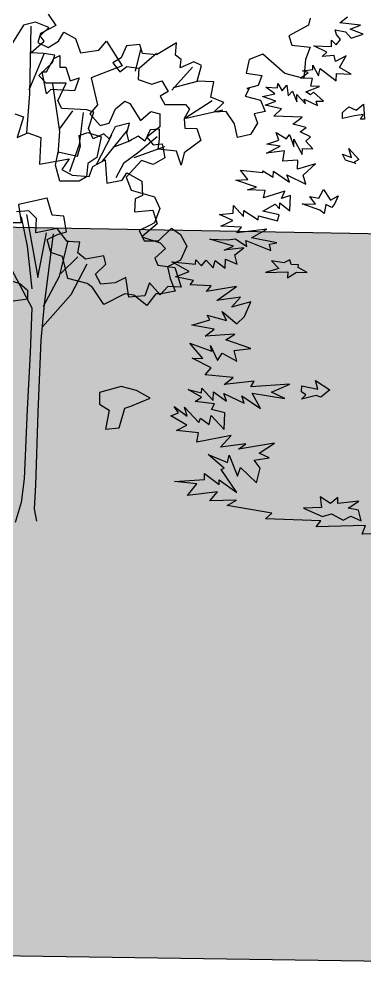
# Model space of a CAD drawing. Header units: inches. Extents: x 11.9 to 85.3, y 21.1 to 37.4.
# Drawn here: x 17.069 to 17.347, y 21.871 to 22.633 of the extents above; entities that cross this region are included whole.
import ezdxf

# ---------------------------------------------------------------- set-up
doc = ezdxf.new("R2010")
doc.units = ezdxf.units.IN
doc.header["$MEASUREMENT"] = 0
doc.layers.add('CAY', color=94, linetype='Continuous')
doc.layers.add('CAY-3', color=61, linetype='Continuous')

# ---------------------------------------------------------------- blocks, each defined once
blk = doc.blocks.new('A$C76451831')
at = {"layer": 'CAY'}
for points in [[(1347.4, 1041.4), (1344.2, 1028.7), (1309.4, 1009.8), (1314.7, 992.9), (1347.4, 989.7), (1338.9, 967.6), (1335.8, 933.8), (1302, 942.3), (1263, 977.1), (1238.7, 967.6), (1233.4, 943.3), (1260.9, 939.1), (1254.5, 921.2), (1234.5, 915.9), (1238.7, 915.9), (1231.3, 902.2), (1258.8, 894.8), (1267.2, 874.8), (1247.2, 870.5), (1253.5, 853.7)], [(1488.1, 121.8), (1440.1, 120.8), (1446.1, 136.4), (1358.1, 134.1), (1366.6, 144.6), (1267.9, 148.1), (1279.1, 158.1), (1199.4, 171.8), (1216.1, 181.6), (1168, 180.6), (1181.7, 196.4), (1128.5, 190.1), (1145, 210.9), (1105.3, 215), (1158.5, 218.6), (1158.8, 229), (1184.9, 209.5), (1185.2, 217.6), (1216.5, 195.2), (1188.5, 236.1), (1194, 238.6), (1165.5, 263.2), (1199.8, 248.8), (1202.6, 261.9), (1217.6, 224.2), (1223.1, 239.9), (1251.6, 212.6), (1257.9, 238.7), (1247.6, 252.6), (1274.4, 257.1), (1256.2, 265.5), (1283.5, 283.1), (1219.2, 272.2), (1232.7, 282.1), (1187.2, 276), (1206.5, 296.7), (1144.9, 285.2), (1148.2, 301.4), (1108.5, 305.5), (1127.4, 315.3), (1098.5, 332.2), (1112.3, 337.1), (1104.5, 348.3), (1127.9, 331.1), (1123.1, 347.6), (1148.9, 320), (1151.8, 327.6), (1167.3, 316.6), (1170.6, 332.4), (1193.7, 307.5), (1194.8, 337), (1171, 343.2), (1176.8, 353.5), (1142, 357.4), (1153.2, 365.2), (1129.6, 379.1), (1153.4, 372.9), (1153.7, 381), (1174.2, 359), (1174.8, 374.8), (1198.2, 358.2), (1193.2, 371.5), (1229.8, 354.3), (1225.3, 367.6), (1258.9, 345.2), (1244, 372.4), (1302.2, 362.7), (1278.5, 373.9), (1311.2, 388.7), (1241.7, 383.4), (1247.5, 393.6), (1193.8, 387.8), (1210.1, 400.4), (1160, 404.8), (1170.8, 417.6), (1137, 434.6), (1155.6, 434), (1132.5, 461.5), (1171.9, 447), (1169.5, 457.5), (1182.2, 430.8), (1190.3, 443.7), (1216.6, 429.6), (1211.8, 448.3), (1241.4, 452.3), (1196.6, 467.5), (1212.8, 477.3), (1159.7, 474.2), (1176, 486.8), (1136.3, 493.6), (1168.4, 502.9), (1163.7, 511.2), (1197.8, 501.9), (1190.2, 518), (1216.2, 495.8), (1230.2, 508.9), (1241.6, 535.3), (1206.8, 525.6), (1223.3, 543.6), (1180.5, 537.4), (1215.8, 562.4), (1162.5, 553.9), (1170.5, 564), (1133.4, 565.3), (1139.1, 573.3), (1107.2, 579.8), (1131.5, 589.4), (1100.4, 606.4), (1142.9, 602.6), (1143.1, 610.3), (1153.2, 599.5), (1161.7, 609.7), (1174.4, 596.1), (1177.5, 609.1), (1195.6, 595.3), (1196.2, 611.2), (1217.2, 602.3), (1212.8, 618.8), (1229.1, 631.3), (1194, 627.1), (1210.6, 634.7), (1168.4, 647.1), (1200.1, 646), (1213.8, 647.7), (1234.6, 633.9), (1232.3, 644.8), (1276.9, 627), (1274.6, 637.9), (1287.8, 640.2), (1242.8, 649.4), (1270.1, 664.8), (1216.4, 658.5), (1224.9, 668.7), (1187.8, 670), (1209.5, 680.1), (1185.8, 691.3), (1209.9, 693.2), (1210.4, 706.8), (1228.3, 687.6), (1228.7, 698), (1254.8, 681.2), (1255.1, 688.9), (1289.2, 680), (1292.3, 690.3), (1263.1, 696.8), (1284.8, 709.2), (1292.7, 701.2), (1293, 711.6), (1311.1, 697.8), (1312.1, 724.6), (1296, 719.7), (1301.9, 732.6), (1263.9, 720.8), (1267.1, 733.8), (1235.4, 734.9), (1251.4, 739.8), (1214.7, 752), (1236, 753.5), (1223, 770.3), (1262.8, 766.2), (1262.9, 768.9), (1281.5, 757.4), (1281.9, 768.2), (1310.2, 748.6), (1305.7, 761.9), (1339.5, 744.9), (1334.6, 760.9), (1356.7, 781.5), (1324.6, 771.7), (1325.2, 788), (1298.4, 786.2), (1301.7, 804.7), (1269.4, 800.4), (1293.9, 813.1), (1270, 816.2), (1291.5, 823.6), (1286.5, 837), (1305.2, 825.9), (1310.4, 833.9), (1317.9, 812.3), (1318.3, 825.4), (1333.2, 798.2), (1333.6, 809), (1352.2, 808.4), (1339.5, 822), (1347.9, 829.8), (1329.6, 838.2), (1340.3, 846), (1316.5, 852.2), (1332.8, 864.8), (1282.6, 866.6), (1296.2, 879.2), (1266.9, 885.7), (1286.2, 893.2), (1262.5, 901.7), (1284, 906.4), (1268.1, 917.8), (1289.3, 917.1), (1289.6, 924.8), (1297.3, 911.4), (1305.8, 921.5), (1307.9, 902.9), (1315.9, 910.7), (1323.4, 891.9), (1323.8, 905), (1339.1, 888.6), (1336.7, 896.9), (1360.3, 885.2), (1357.8, 893.4), (1371.4, 892.9), (1353.4, 909.4), (1347.8, 904.2), (1339.8, 909.9), (1364.2, 919.5), (1348.4, 920), (1351.5, 933.5), (1330.3, 934.3), (1343.8, 944.2), (1333.4, 947.3), (1352.1, 949.4), (1352.4, 957.5), (1362.1, 938.6), (1365.3, 951.6), (1394, 929.3), (1394.4, 942.4), (1420.7, 941.5), (1399.8, 953.1), (1411.4, 974), (1392.5, 963.8), (1390.1, 974.8), (1368.8, 972.8), (1377.2, 980.7), (1353.6, 991.9), (1385.3, 990.8), (1385.6, 1001.7), (1393.5, 993.3), (1401.6, 1003.4), (1394.2, 1011.8), (1391.7, 1020.1), (1410.2, 1016.7), (1420.7, 1005.5), (1442.2, 1012.9), (1418.5, 1021.8), (1437.3, 1028.9), (1400.3, 1032.9), (1413.8, 1043.3)], [(1253.5, 853.7), (1240.8, 833.6), (1217.6, 828.4), (1212.4, 852.6), (1197.6, 874.8), (1175.4, 873.7), (1193.4, 890.6), (1170.2, 900.1), (1175.4, 927.5), (1145.9, 928.6), (1153.3, 957), (1139.6, 963.4), (1115.3, 952.8), (1117.4, 967.6), (1106.9, 975), (1109, 997.1), (1073.1, 976), (1047.8, 978.1), (1043.6, 993.9), (1019.3, 991.8), (1009.9, 970.7), (995.1, 961.2), (1007.7, 945.4), (1020.4, 954.9), (1041.5, 951.8), (1040.4, 931.7), (1064.7, 923.3), (1082.6, 929.6), (1094.2, 910.6), (1079.5, 902.2), (1087.9, 887.4), (1124.8, 887.4), (1132.2, 879), (1122.7, 862.1), (1123.8, 845.2), (1144.9, 844.2), (1152.2, 823.1), (1122.7, 800.9), (1117.4, 778.8), (1109, 804.1), (1076.3, 807.3), (1078.4, 825.2), (1078.4, 843.1), (1061.5, 842.1), (1052, 822), (1040.4, 830.5), (1023.6, 822), (1020.4, 836.8), (1024.6, 853.7), (999.3, 847.3), (988.8, 826.2), (979.3, 834.7), (960.3, 826.2), (951.8, 844.2), (961.3, 873.7), (948.7, 877.9), (904.4, 880), (897, 893.7), (911.8, 925.4), (875.9, 925.4), (863.3, 939.1), (887.5, 962.3), (891.7, 975), (871.7, 978.1), (848.5, 979.2), (872.7, 1000.3), (865.4, 1009.8), (881.2, 1024.5), (856.9, 1034), (835.8, 1028.7), (815.8, 997.1)], [(848.5, 1026.6), (846.4, 906.4), (841.1, 836.8)], [(1044.7, 985.5), (1035.2, 946.5)], [(871.7, 977.1), (845.3, 912.7)], [(1073.1, 978.1), (1042.6, 951.8)], [(1137.5, 953.9), (1100.6, 912.7)], [(887.5, 924.3), (900.2, 838.9), (897, 798.8)], [(1148, 928.6), (1102.7, 917)], [(1172.3, 893.7), (1123.8, 862.1)], [(820, 870.5), (835.8, 865.3), (824.2, 828.4), (843.2, 836.8), (866.4, 828.4), (864.3, 780.9), (917, 790.4), (904.4, 771.4), (922.3, 760.9), (952.9, 758.7), (959.2, 776.7), (981.4, 788.3), (984.5, 747.1), (1012, 752.4), (1020.4, 765.1), (1046.8, 750.3), (1047.8, 725), (1035.2, 718.7), (1034.1, 695.5), (1066.8, 698.6), (1074.2, 674.4), (1046.8, 651.2), (1079.5, 640.6), (1089, 630.1), (1070, 613.2), (1075.2, 600.5), (1105.8, 596.3), (1117.4, 561.5), (1093.2, 562.6), (1079.5, 547.8), (1060.5, 568.9), (1052, 545.7), (1023.6, 543.6), (1018.3, 578.4), (999.3, 568.9), (974, 566.8), (964.5, 584.7), (982.4, 602.7), (979.3, 617.4), (946.6, 611.1), (932.9, 622.7), (936, 641.7), (913.9, 642.7), (895.9, 665.9), (858, 658.6), (859, 683.9), (845.3, 697.6), (823.2, 695.5)], [(923.4, 875.8), (899.1, 843.1)], [(942.4, 872.7), (935, 815.7), (918.1, 767.2)], [(1191.3, 876.9), (1125.9, 862.1)], [(993, 832.6), (965.6, 779.8)], [(1021.5, 842.1), (976.1, 786.2)], [(1027.8, 823.1), (995.1, 810.4)], [(1074.2, 829.4), (1041.5, 802), (1014.1, 782), (1000.4, 756.6)], [(1033.1, 792.5), (1087.9, 812.5)], [(831.6, 687), (842.2, 634.3), (850.6, 558.4)], [(841.1, 691.2), (861.1, 578.4), (877, 658.6)], [(774.7, 655.4), (791.5, 634.3), (850.6, 524.6), (847.4, 444.5), (842.2, 343.2), (836.9, 219.8), (831.6, 177.6), (821.1, 141.8)], [(888.6, 656.4), (872.7, 530.9), (866.4, 466.6), (861.1, 337.9), (856.9, 208.2), (854.8, 166), (859, 143.9)], [(914.9, 644.8), (899.1, 580.5), (870.6, 526.7)], [(932.9, 615.3), (902.3, 585.8)], [(948.7, 602.7), (920.2, 547.8), (869.6, 490.9)]]:
    blk.add_lwpolyline(points, dxfattribs=at)
for points in [[(1444.6, 860.9), (1436.9, 861.2), (1442.2, 869.2), (1426.3, 867), (1404.8, 862.3), (1405.2, 873.2), (1416.4, 883.2), (1429.3, 877.3), (1442.8, 887.7)], [(1428.7, 781.7), (1410.3, 787.8), (1405.3, 798.4), (1420.9, 792.4), (1416.1, 808.9), (1434.4, 789.2), (1426.1, 784.5)], [(1364.6, 698.7), (1332.9, 710.2), (1356.9, 709.4), (1346.9, 723.3), (1362.7, 720.1), (1370.9, 735.6), (1383.8, 716.6), (1397.3, 724.3), (1391.3, 710.9), (1386.1, 703.4), (1375.4, 708.7), (1372.1, 693)], [(1313.2, 601.7), (1310.8, 609.9), (1300.2, 604.8), (1278.6, 608.3), (1291.7, 594.7), (1267.4, 587.4), (1307.3, 588.7), (1306.9, 577.9), (1323.2, 588.2), (1342.2, 587.5), (1326.2, 596.2), (1326.3, 601.2)], [(1332, 374.8), (1332.4, 385.2), (1361.2, 379.2), (1356.8, 395.2), (1382.5, 378.5), (1366.1, 365.4), (1358.1, 368.4), (1331.6, 361.7), (1339.5, 369.1)], [(1037.6, 376.9), (1009.9, 384), (971.5, 373.4), (971.5, 352.7), (988.6, 342.1), (982.2, 307.9), (1006.3, 310.8), (1016.4, 345.6), (1027, 349.2), (1061.8, 363.3)], [(1438.2, 144.9), (1433.9, 163.6), (1414.9, 167), (1434.4, 179.5), (1396.7, 175.3), (1397, 186.2), (1383.5, 175.8), (1365.4, 187.3), (1367.4, 168.6), (1335.2, 167), (1369.6, 152.2), (1385.6, 157.1), (1406.5, 146), (1419.9, 153.2)]]:
    blk.add_lwpolyline(points, close=True, dxfattribs=at)
at = {"layer": 'CAY-3'}
for points in [[(6702, 1125.9), (6715.7, 1105.4), (6688.2, 1091.2), (6683.5, 1075.1), (6702, 1066.1), (6720.4, 1077.5), (6729.5, 1093.6), (6750.3, 1082.2), (6759.7, 1056.6), (6792, 1061.4), (6805.7, 1077.5), (6833.6, 1033.4), (6778.6, 1012.2), (6790, 964.2), (6775.9, 948.1), (6794.3, 927.3), (6810.8, 931.6), (6822.2, 957.2), (6838.4, 970.9), (6847.8, 966.6), (6866.3, 936.3), (6884.7, 952.4), (6900.9, 948.1), (6900.9, 924.9), (6877.7, 906.4), (6889.1, 892.7), (6905.2, 894.6), (6909.9, 869.5), (6889.1, 857.7), (6868.2, 864.7), (6840.7, 834.9), (6849.8, 811.7), (6891.4, 800.2), (6900.9, 779.4), (6891.4, 753.8), (6882.4, 749.1), (6863.9, 740.1), (6872.9, 721.6), (6898.5, 721.6), (6921.7, 744.4), (6937.8, 733), (6949.2, 712.2), (6937.8, 687), (6914.6, 675.2), (6919.3, 654.4), (6928.4, 631.5), (6903.2, 626.8), (6893.8, 626.8), (6877.7, 606), (6854.5, 624.5), (6838.4, 626.8), (6801.4, 608.3), (6780.6, 638.2), (6771.5, 645.3), (6736.9, 654.4), (6727.5, 693.7), (6706.7, 700.8), (6700, 724), (6718.5, 733), (6734.6, 737.7), (6729.9, 765.3), (6709, 767.6), (6700, 797.9), (6648.9, 786.1), (6653.6, 753.8), (6609.6, 753.8)], [(6607.6, 659.1), (6651.2, 645.3), (6665, 633.5), (6665, 617.4), (6635.1, 613.1)]]:
    blk.add_lwpolyline(points, dxfattribs=at)
for points in [[(6712, 1046.9), (6722.6, 1052.1), (6722.6, 1031), (6733.1, 1031), (6741, 1007.2), (6756.9, 1012.5), (6748.9, 988.8), (6706.7, 991.4), (6698.8, 983.5), (6690.9, 1023.1), (6698.8, 1023.1)], [(6714.6, 856.8), (6719.9, 880.5), (6754.2, 872.6), (6759.5, 891.1), (6756.9, 909.6), (6772.7, 914.8), (6796.5, 906.9), (6788.5, 870), (6772.7, 859.4), (6770.1, 835.6), (6756.9, 827.7), (6722.6, 827.7)]]:
    blk.add_lwpolyline(points, close=True, dxfattribs=at)

msp = doc.modelspace()

# ---------------------------------------------------------------- hatches: boundary and pattern name
at = {"true_color": 0x000000}
h = msp.add_hatch(color=18, dxfattribs=at)
h.dxf.hatch_style = 1
h.paths.add_polyline_path([(70.51978, 21.54651), (69.24363, 22.3819), (69.24363, 24.06333), (69.11663, 24.06333), (69.11663, 22.25961), (70.25366, 21.51914), (12.49661, 22.54745), (12.49661, 21.9488), (70.51978, 21.1086)])

# ---------------------------------------------------------------- linework, layer by layer
msp.add_lwpolyline([(12.49661, 22.54745), (70.25366, 21.51914), (69.11663, 22.25961), (69.11663, 24.06333), (67.06144, 24.06333), (69.24363, 24.06333), (69.24363, 22.3819), (70.51978, 21.54651), (70.51978, 21.1086), (12.49661, 21.9488)], close=True)

# ---------------------------------------------------------------- block references
at = {"layer": 'CAY', "xscale": 0.0004489089019145984, "yscale": 0.0004489089019145984, "zscale": 0.0004489089019145984}
for p in [(16.69793, 22.16613), (14.08437, 22.13133)]:
    msp.add_blockref('A$C76451831', p, dxfattribs=at)

doc.saveas('drawing.dxf')
